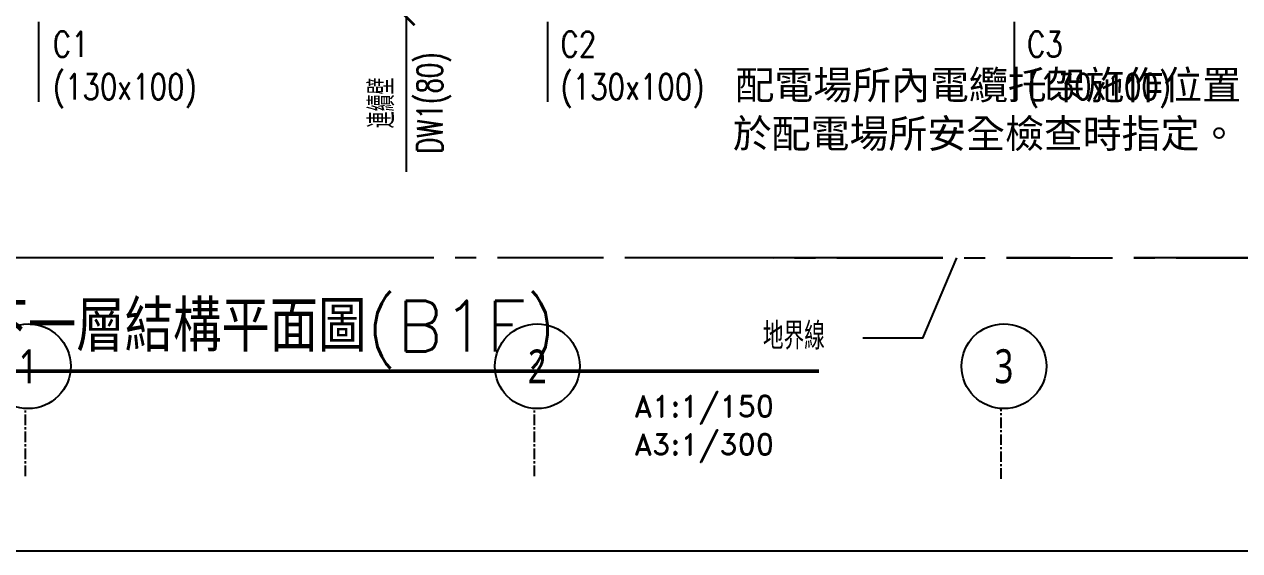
# Model space of a CAD drawing. Header units: millimetres. Extents: x -3377 to 119122, y -22007 to 15479.
# Drawn here: x 27995 to 30144, y 3880 to 4811 of the extents above; entities that cross this region are included whole.
import ezdxf
from ezdxf.enums import TextEntityAlignment as Align

# ---------------------------------------------------------------- set-up
doc = ezdxf.new("R2010")
doc.units = ezdxf.units.MM
doc.header["$LTSCALE"] = 150
doc.header["$MEASUREMENT"] = 0
doc.linetypes.add('CENTER', pattern=[2, 1.25, -0.25, 0.25, -0.25])
doc.layers.get('0').update_dxf_attribs({"plot": 0})
for name, color, linetype in [('Col-Line', 8, 'CENTER'), ('Duct', 1, 'Continuous'), ('E-TXT', 7, 'Continuous'), ('GRID', 5, 'CENTER'), ('S-DIM', 2, 'Continuous'), ('S-GRID', 1, 'CENTER'), ('S-SITE', 34, 'CENTER'), ('S-TEXTC', 3, 'Continuous'), ('S-TITLE', 2, 'Continuous'), ('標註', 2, 'Continuous')]:
    doc.layers.add(name, color=color, linetype=linetype)
doc.layers.add('S-ARCH', color=252, linetype='Continuous', plot=False)
doc.styles.add('C1', font='', dxfattribs={"bigfont": 'japanese.shx'})
doc.styles.add('CD1', font='romand', dxfattribs={"height": 3})
doc.styles.add('CHINESET', font='c2.shx', dxfattribs={"bigfont": 'china.shx'})
doc.styles.add('CS4', font='romans.shx', dxfattribs={"width": 0.7, "height": 45, "bigfont": 'lsp.shx'})
doc.styles.add('新細明體', font='')
doc.styles.get('C1').set_extended_font_data('微軟正黑體')
doc.styles.get('新細明體').set_extended_font_data('PMingLiU')
doc.dimstyles.new('DIM150', dxfattribs={"dimscale": 15, "dimtxt": 3, "dimasz": 2, "dimexe": 2, "dimexo": 2, "dimgap": 1, "dimtad": 1, "dimdec": 1, "dimdsep": 46, "dimtxsty": 'CS4', "dimblk1": 'ARCHTICK', "dimblk2": 'ARCHTICK', "dimsah": 1, "dimcen": 2, "dimdle": 2, "dimadec": 0, "dimazin": 0, "dimtfac": 1, "dimtdec": 1, "dimtmove": 0, "dimatfit": 3, "dimldrblk": 'TAA', "dimfxl": 0, "dimtolj": 1, "dimarcsym": 0})

# ---------------------------------------------------------------- blocks, each defined once
blk = doc.blocks.new('LINE')
at = {"layer": 'S-GRID'}
for points in [[(-8310.87, -244.9), (-8310.87, -3085.91)], [(-7410.87, -244.9), (-7410.87, -3085.91)], [(-6585.87, -244.9), (-6585.87, -3085.91)]]:
    blk.add_lwpolyline(points, dxfattribs=at)
blk = doc.blocks.new('_ARCHTICK')
at = {"color": 0, "linetype": 'ByBlock', "const_width": 0.15}
blk.add_lwpolyline([(-0.5, -0.5), (0.5, 0.5)], dxfattribs=at)
blk = doc.blocks.new('*D52')
at = {"layer": 'DEFPOINTS', "color": 0, "transparency": 16777216}
for p in [(28670.3, 4904.2), (28670.3, 4824.2), (28670.3, 4824.2)]:
    blk.add_point(p, dxfattribs=at)
at = {"layer": 'S-DIM', "color": 0, "lineweight": -2, "transparency": 16777216}
for p, q in [((28670.3, 4934.2), (28670.3, 4824.2)), ((28670.3, 4824.2), (28670.3, 4549.9))]:
    blk.add_line(p, q, dxfattribs=at)
at = {"layer": 'S-DIM', "color": 0, "lineweight": -2, "transparency": 16777216, "xscale": 30, "yscale": 30, "zscale": 30}
for p, rotation in [((28670.3, 4904.2), 90), ((28670.3, 4824.2), 270)]:
    blk.add_blockref('_ARCHTICK', p, dxfattribs=dict(at, rotation=rotation))
at = {"layer": 'S-DIM', "color": 0, "transparency": 16777216, "char_height": 45, "attachment_point": 5, "rotation": 90, "style": 'CS4'}
for s, insert in [('\\A1;DW1(80)', (28719.6, 4672.1)), ('\\A1;連續壁', (28627.1, 4672.1))]:
    blk.add_mtext(s, dxfattribs=dict(at, insert=insert))
blk = doc.blocks.new('TAA')
at = {"linetype": 'Continuous'}
blk.add_line((0, 0), (-1.663, 0), dxfattribs=at)
blk.add_solid([(-1.5, -0.25), (-1.5, 0.25), (0, 0)], dxfattribs=at)
blk = doc.blocks.new('DwFm')
blk.add_lwpolyline([(-12110.4, -3880.1), (0, -3880.1)])
blk = doc.blocks.new('A$C0BB450A7')
at = {"layer": 'Duct', "color": 252, "linetype": 'CENTER', "ltscale": 3}
blk.add_lwpolyline([(-4158.349, -1071.481), (-4158.337, 185.74), (-4158.355, 1773.233), (1649.9, 1773.103), (1649.381, 185.653), (1648.966, -1071.481), (-1332.82, -1071.478)], close=True, dxfattribs=at)
blk.add_lwpolyline([(-4158.349, -1071.481), (-4158.337, 185.74), (-4158.355, 1773.233), (1649.9, 1773.103), (1649.381, 185.653), (1648.966, -1071.481), (-1332.82, -1071.478)], close=True, dxfattribs=at)
at = {"layer": 'E-TXT', "color": 252}
blk.add_lwpolyline([(-127.113, -1071.478), (-186.918, -1213.28), (-292.728, -1213.28)], dxfattribs=at)
at = {"layer": 'E-TXT', "color": 252, "style": 'CHINESET', "width": 0.8}
blk.add_text('地界線', height=48, dxfattribs=at).set_placement((-469.076, -1233.365))
at = {"layer": '標註', "color": 252, "style": '新細明體'}
for s, p in [('配電場所內電纜托架施作位置', (-517.458, -790.704)), ('於配電場所安全檢查時指定。', (-522.326, -876.617))]:
    blk.add_text(s, height=50.4, dxfattribs=at).set_placement(p)
blk = doc.blocks.new('A$C46EB5EE3')
at = {"layer": 'Col-Line', "color": 252, "linetype": 'ByBlock'}
for centre in [(-1768, 2617.2), (-868, 2617.2), (-43, 2617.2)]:
    blk.add_circle(centre, 75, dxfattribs=at)
at = {"layer": 'GRID', "color": 252, "ltscale": 0.1}
for p, q in [((-1773, 2422.9), (-1773, 2542.2)), ((-873, 2422.9), (-873, 2542.2)), ((-48, 2417.9), (-48, 2542.2))]:
    blk.add_line(p, q, dxfattribs=at)
at = {"layer": 'Col-Line', "color": 252, "style": 'C1', "width": 0.75}
for s, p in [('1', (-1768, 2617.2)), ('2', (-868, 2617.2)), ('3', (-43, 2617.2))]:
    blk.add_text(s, height=60, dxfattribs=at).set_placement(p, align=Align.MIDDLE)
blk = doc.blocks.new('2022-0217')
for name, p in [('A$C0BB450A7', (17659.9, -2290.9)), ('A$C46EB5EE3', (17659.9, -6171))]:
    blk.add_blockref(name, p)

msp = doc.modelspace()

# ---------------------------------------------------------------- linework, layer by layer
at = {"layer": 'S-SITE'}
msp.add_lwpolyline([(25611.98, 4397.74), (25612, 5654.97), (25611.98, 7242.46), (31420.23, 7242.33), (31419.71, 5654.88), (31419.3, 4397.74), (28437.51, 4397.75)], close=True, dxfattribs=at)
at = {"layer": 'S-TITLE', "const_width": 6.25}
msp.add_lwpolyline([(27474.52, 4197.75), (29400.51, 4197.75)], dxfattribs=at)

# ---------------------------------------------------------------- block references
msp.add_blockref('DwFm', (36331.2, 7760.14))
at = {"layer": 'S-ARCH'}
msp.add_blockref('2022-0217', (12110.4, 7760.14), dxfattribs=at)
at = {"layer": 'S-GRID'}
msp.add_blockref('LINE', (36331.2, 7760.14), dxfattribs=at)

# ---------------------------------------------------------------- texts
at = {"layer": 'S-TEXTC', "style": 'CS4', "width": 0.8}
for s, p in [('C1', (28045.69, 4753.27)), ('C2', (28943.28, 4753.27)), ('C3', (29768.07, 4753.27)), ('(130x100)', (28045.69, 4678.27)), ('(130x100)', (28943.28, 4678.27)), ('(130x100)', (29768.07, 4678.27))]:
    msp.add_text(s, height=45, dxfattribs=at).set_placement(p)
at = {"layer": 'S-TITLE', "style": 'CS4'}
msp.add_text('地下一層結構平面圖(B1F)', height=90, dxfattribs=at).set_placement((27830.71, 4232.15))
at = {"layer": 'S-TITLE', "style": 'CD1'}
for s, p in [('A1:1/150', (29320.74, 4116.93)), ('A3:1/300', (29320.74, 4049.43))]:
    msp.add_text(s, height=37.5, dxfattribs=at).set_placement(p, align=Align.RIGHT)

# ---------------------------------------------------------------- dimensions: what is measured, and where the dimension line sits
at = {"layer": 'S-DIM'}
dim = msp.add_linear_dim(base=(28670.33, 4824.23), p1=(28670.33, 4904.23), p2=(28670.33, 4824.23), angle=270, text='連續壁\\XDW1(<>)', dimstyle='DIM150', dxfattribs=at)
dim.commit()
dim.dimension.update_dxf_attribs({"geometry": '*D52', "text_midpoint": (28670.33, 4672.09)})

doc.saveas('drawing.dxf')
